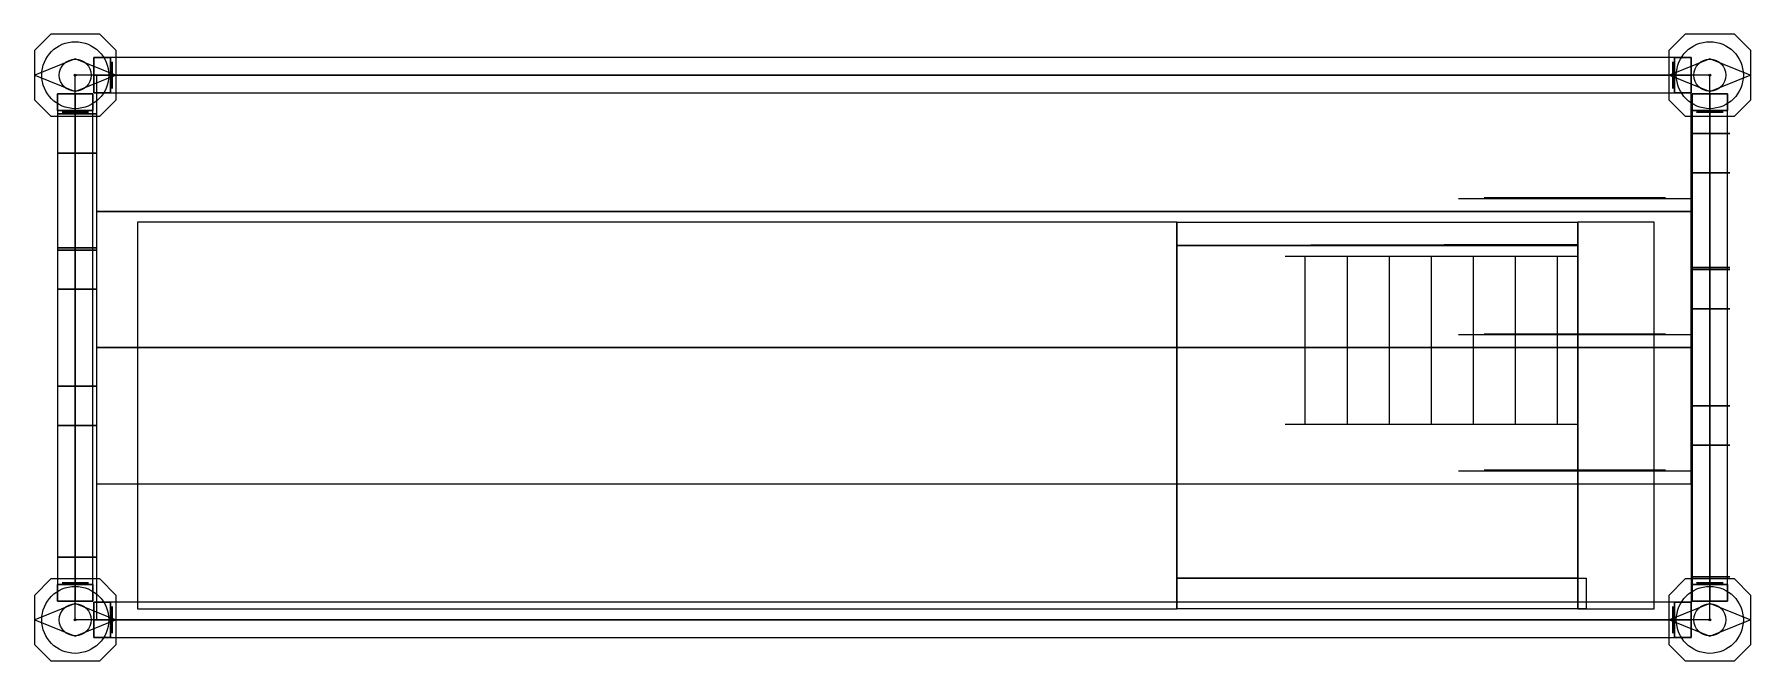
# Model space of a CAD drawing. Header units: millimetres. Extents: x 1637 to 4787, y 2090 to 3240.
import ezdxf

# ---------------------------------------------------------------- set-up
doc = ezdxf.new("R2010")
doc.units = ezdxf.units.MM
doc.linetypes.add('ACAD_ISO10W100', pattern=[18, 12, -3, 0, -3])
for name, color, linetype in [('Аннотации', 250, 'Continuous'), ('Леса', 172, 'Continuous'), ('Ось борта', 5, 'Continuous'), ('Ось лестницы приставной', 6, 'Continuous'), ('Ось настила', 5, 'Continuous'), ('Ось ригеля', 82, 'Continuous'), ('Ось стойки', 1, 'Continuous'), ('Тело борта', 30, 'Continuous'), ('Тело настила', 180, 'Continuous'), ('Тело ригеля', 4, 'Continuous'), ('Тело стойки', 4, 'Continuous')]:
    doc.layers.add(name, color=color, linetype=linetype)

# ---------------------------------------------------------------- blocks, each defined once
blk = doc.blocks.new('U22011.0500 Домкрат опорный (0.5м)_2021.04')
at = {"layer": 'Ось стойки'}
blk.add_line((0, 0), (0, 0, 502), dxfattribs=at)
blk.add_lwpolyline([(-45, -75), (45, -75), (75, -45), (75, 45), (45, 75), (-45, 75), (-75, 45), (-75, -45)], close=True, dxfattribs=at)
blk.add_polyline3d([(0, -30, 37), (74, 0, 38.1), (0, 30, 37), (-74, 0, 38.1)], close=True, dxfattribs=at)
blk.add_circle((0, 0, 50), 2, dxfattribs=at)
at = {"layer": 'Тело стойки', "linetype": 'ACAD_ISO10W100'}
blk.add_line((37.5, 62.5), (37.5, 62.5), dxfattribs=at)
at = {"layer": 'Тело стойки'}
blk.add_circle((0, 0, 38.1), 29.2, dxfattribs=at)
blk = doc.blocks.new('Головка ригельная')
at = {"layer": 'Тело ригеля'}
blk.add_3dface([(67.8, -24.2, -30.7), (67.8, 24.2, -30.7), (67.8, 24.2, 17.6), (67.8, -24.2, 17.6)], dxfattribs=at)
blk = doc.blocks.new('S11013.3000 Ригель S (3.0м)_2022.12')
at = {"layer": 'Ось ригеля'}
blk.add_line((0, 0), (3000, 0), dxfattribs=at)
at = {"layer": 'Тело ригеля'}
blk.add_blockref('Головка ригельная', (0, 0), dxfattribs=at)
at = {"layer": 'Тело ригеля', "rotation": 180}
blk.add_blockref('Головка ригельная', (3000, 0), dxfattribs=at)
blk = doc.blocks.new('U10012.3000 Бортик настила стальной (3.0м)_2022.02')
at = {"layer": 'Ось борта', "color": 5, "extrusion": (0, -1, 0)}
for p, q in [((34, 0, 202), (34, 0, 85)), ((34, 0, 85), (65, 0, 85)), ((65, 0, 36), (2935, 0, 36)), ((65, 0, 85), (65, 0, 36)), ((2935, 0, 85), (2966, 0, 85)), ((2935, 0, 36), (2935, 0, 85)), ((2966, 0, 85), (2966, 0, 202)), ((2966, 0, 202), (34, 0, 202))]:
    blk.add_line(p, q, dxfattribs=at)
at = {"layer": 'Тело борта'}
for points in [[(34, -32.5, 202), (2966, -32.5, 202), (2966, 32.5, 202), (34, 32.5, 202)], [(34, 32.5, 85), (34, -32.5, 85), (34, -32.5, 202), (34, 32.5, 202)], [(65, 32.5, 85), (65, -32.5, 85), (34, -32.5, 85), (34, 32.5, 85)], [(65, -32.5, 36), (2935, -32.5, 36), (2935, 32.5, 36), (65, 32.5, 36)], [(65, 32.5, 36), (65, -32.5, 36), (65, -32.5, 85), (65, 32.5, 85)], [(2935, 32.5, 36), (2935, -32.5, 36), (2935, -32.5, 85), (2935, 32.5, 85)], [(2966, 32.5, 85), (2966, -32.5, 85), (2935, -32.5, 85), (2935, 32.5, 85)], [(2966, 32.5, 85), (2966, -32.5, 85), (2966, -32.5, 202), (2966, 32.5, 202)]]:
    blk.add_3dface(points, dxfattribs=at)
blk = doc.blocks.new('Скоба настила')
at = {"layer": 'Ось настила'}
for points, knots in [([(-348.4, -76.8), (-348.4, -76.8, 9.8), (-348.4, -76.8, 19.7), (-348.4, -76.8, 51), (-379.7, -76.8, 51), (-390.9, -76.8, 51), (-402.1, -76.8, 51), (-419.4, -76.8, 51), (-419.4, -76.8, 33.7), (-419.4, -76.8, 19.9), (-419.4, -76.8, 6)], [7.141593, 7.141593, 7.141593, 8.141593, 8.141593, 9.712389, 9.712389, 10.712389, 10.712389, 12.283185, 12.283185, 13.283185, 13.283185, 13.283185]), ([(-410.1, -76.8, 6), (-410.1, -76.8, 19.9), (-410.1, -76.8, 33.7), (-410.1, -76.8, 41.7), (-402.1, -76.8, 41.7), (-390.9, -76.8, 41.7), (-379.7, -76.8, 41.7), (-357.7, -76.8, 41.7), (-357.7, -76.8, 19.7), (-357.7, -76.8, 9.8), (-357.7, -76.8)], [0, 0, 0, 1, 1, 2.570796, 2.570796, 3.570796, 3.570796, 5.141593, 5.141593, 6.141593, 6.141593, 6.141593])]:
    blk.add_rational_spline(points, [1, 1, 1, 0.707106781187, 1, 1, 1, 0.707106781187, 1, 1, 1], degree=2, knots=knots, dxfattribs=at)
for points in [[(-419.4, -76.8, 6), (-414.8, -76.8, 6), (-410.1, -76.8, 6)], [(-357.7, -76.8), (-353.1, -76.8), (-348.4, -76.8)]]:
    blk.add_open_spline(points, degree=2, dxfattribs=at)
blk = doc.blocks.new('U00221.3000 Настил алюминиевый со смещенным люком с лестницей (3.0х0.75м)_2021.04')
at = {"layer": 'Ось лестницы приставной', "extrusion": (1.22465e-16, 1, 0)}
for p, q in [((779.5, 391, -1973.2), (243.6, 391, 26.8)), ((779.5, 82, -1973.2), (243.6, 82, 26.8))]:
    blk.add_line(p, q, dxfattribs=at)
at = {"layer": 'Ось лестницы приставной', "extrusion": (1.06491e-16, 1, -1.82995e-16)}
for p, q in [((280.1, 82, -109.6), (280.1, 391, -109.6)), ((357.4, 82, -398), (357.4, 391, -398)), ((434.5, 82, -685.9), (434.5, 391, -685.9)), ((511.7, 82, -973.7), (511.7, 391, -973.7)), ((588.8, 82, -1261.5), (588.8, 391, -1261.5)), ((665.9, 82, -1549.4), (665.9, 391, -1549.4)), ((743.1, 82, -1837.2), (743.1, 391, -1837.2))]:
    blk.add_line(p, q, dxfattribs=at)
at = {"layer": 'Ось настила'}
for p, q in [((34.1, 0, 35.8), (34.1, 750, 35.8)), ((34.1, 0, -39.2), (34.1, 750, -39.2)), ((2961.1, 750, 35.8), (34.1, 750, 35.8)), ((34.1, 750, -39.2), (2961.1, 750, -39.2)), ((34.1, 750, -39.2), (34.1, 750, 35.8)), ((2961.1, 0, 35.8), (2961.1, 750, 35.8)), ((2961.1, 0, -39.2), (2961.1, 750, -39.2)), ((2961.1, 750, -39.2), (2961.1, 750, 35.8)), ((34.1, 0, -39.2), (2961.1, 0, -39.2)), ((2961.1, 0, 35.8), (34.1, 0, 35.8)), ((34.1, 0, -39.2), (34.1, 0, 35.8)), ((2961.1, 0, -39.2), (2961.1, 0, 35.8))]:
    blk.add_line(p, q, dxfattribs=at)
at = {"layer": 'Ось настила', "elevation": 35.8}
blk.add_lwpolyline([(242.1, 673.5), (978.3, 673.5), (978.3, 62.5), (242.1, 62.5)], close=True, dxfattribs=at)
at = {"layer": 'Тело настила', "extrusion": (1, 1.22465e-16, 0)}
blk.add_line((34.1, 608, 35.8), (34.1, 620, 35.8), dxfattribs=at)
at = {"layer": 'Тело настила'}
for points in [[(101.9, 20, 35.8), (242.1, 20, 35.8), (242.1, 730, 35.8), (101.9, 730, 35.8)], [(227.1, 730, 35.8), (978, 730, 35.8), (978.3, 673.5, 36), (227.1, 673.5, 35.8)], [(242.1, 20, -40.2), (242.1, 20, 35.8), (242.1, 730, 35.8), (242.1, 730, -40.2)], [(978, 20, 35.8), (2885.5, 20, 35.8), (2885.5, 730, 35.8), (978, 730, 35.8)], [(978.3, 20, -40.2), (978.3, 20, 35.8), (978.3, 730, 35.8), (978.3, 730, -40.2)], [(242.1, 61, 35.8), (977.9, 62.5, 35.4), (978, 20, 35.8), (242.1, 20, 35.5)]]:
    blk.add_3dface(points, dxfattribs=at)
at = {"rotation": 180}
for p in [(-385.3, 594.1, -24.2), (-385.3, 26.1, -24.2)]:
    blk.add_blockref('Скоба настила', p, dxfattribs=at)
at = {"xscale": -1, "rotation": 180}
for p in [(3380.6, 558.2, -24.2), (3380.6, -9.8, -24.2)]:
    blk.add_blockref('Скоба настила', p, dxfattribs=at)
blk = doc.blocks.new('S11013.1000 Ригель S (1.0м)_2022.12')
at = {"layer": 'Ось ригеля'}
blk.add_line((0, 0), (1000, 0), dxfattribs=at)
at = {"layer": 'Тело ригеля'}
blk.add_blockref('Головка ригельная', (0, 0), dxfattribs=at)
at = {"layer": 'Тело ригеля', "rotation": 180}
blk.add_blockref('Головка ригельная', (1000, 0), dxfattribs=at)
blk = doc.blocks.new('U00281.3000 Настил стальной из оцинкованного листа (3.0х0.25м)_2023.12')
at = {"layer": 'Ось настила'}
for p, q in [((34.1, 250, 35.8), (34.1, 0, 35.8)), ((2961.1, 250, 35.8), (34.1, 250, 35.8)), ((34.1, 250, 35.8), (34.1, 250, -39.2)), ((34.1, 250, -39.2), (34.1, 0, -39.2)), ((2961.1, 250, -39.2), (34.1, 250, -39.2)), ((2961.1, 0, 35.8), (2961.1, 250, 35.8)), ((2961.1, 250, 35.8), (2961.1, 250, -39.2)), ((2961.1, 0, -39.2), (2961.1, 250, -39.2)), ((34.1, 0, 35.8), (2961.1, 0, 35.8)), ((34.1, 0, 35.8), (34.1, 0, -39.2)), ((34.1, 0, -39.2), (2961.1, 0, -39.2)), ((2961.1, 0, 35.8), (2961.1, 0, -39.2))]:
    blk.add_line(p, q, dxfattribs=at)
at = {"layer": 'Тело настила'}
for p, q in [((34.1, 227, 26.8), (461.1, 227, 26.8)), ((81.1, 225.5, -39.2), (414.1, 225.5, -39.2))]:
    blk.add_line(p, q, dxfattribs=at)
at = {"rotation": 180}
for p in [(-385.3, 102.2, -24.2), (-385.3, 30.2, -24.2)]:
    blk.add_blockref('Скоба настила', p, dxfattribs=at)
at = {"xscale": -1, "rotation": 180}
for p in [(3380.6, 66.2, -24.1), (3380.6, -5.8, -24.1)]:
    blk.add_blockref('Скоба настила', p, dxfattribs=at)
blk = doc.blocks.new('U10012.1000 Бортик настила стальной (1.0м)_2022.02')
at = {"layer": 'Ось борта', "color": 5, "extrusion": (0, -1, 0)}
for p, q in [((966, 0, 202), (34, 0, 202)), ((34, 0, 202), (34, 0, 85)), ((34, 0, 85), (65, 0, 85)), ((65, 0, 36), (935, 0, 36)), ((65, 0, 85), (65, 0, 36)), ((935, 0, 85), (966, 0, 85)), ((935, 0, 36), (935, 0, 85)), ((966, 0, 85), (966, 0, 202))]:
    blk.add_line(p, q, dxfattribs=at)
at = {"layer": 'Тело борта'}
for points in [[(34, -32.5, 202), (966, -32.5, 202), (966, 32.5, 202), (34, 32.5, 202)], [(34, 32.5, 85), (34, -32.5, 85), (34, -32.5, 202), (34, 32.5, 202)], [(65, 32.5, 85), (65, -32.5, 85), (34, -32.5, 85), (34, 32.5, 85)], [(65, -32.5, 36), (935, -32.5, 36), (935, 32.5, 36), (65, 32.5, 36)], [(65, 32.5, 36), (65, -32.5, 36), (65, -32.5, 85), (65, 32.5, 85)], [(935, 32.5, 36), (935, -32.5, 36), (935, -32.5, 85), (935, 32.5, 85)], [(966, 32.5, 85), (966, -32.5, 85), (935, -32.5, 85), (935, 32.5, 85)], [(966, 32.5, 85), (966, -32.5, 85), (966, -32.5, 202), (966, 32.5, 202)]]:
    blk.add_3dface(points, dxfattribs=at)
blk = doc.blocks.new('S01032.0210 Элемент стартовый S_2021.04')
at = {"layer": 'Ось стойки'}
blk.add_line((0, 0), (0, 0, 210), dxfattribs=at)
blk.add_circle((0, 0, 110), 61.5, dxfattribs=at)
blk = doc.blocks.new('S01062.3000 Стойка с цельноформованным наконечником S (3.0м)_2021.10')
at = {"layer": 'Ось стойки'}
blk.add_line((0, 0, 100), (0, 0, 3100), dxfattribs=at)
for centre in [(0, 0, 3000), (0, 0, 2500), (0, 0, 2000), (0, 0, 1500), (0, 0, 1000), (0, 0, 500)]:
    blk.add_circle(centre, 61.5, dxfattribs=at)
blk = doc.blocks.new('S01062.0500 Стойка с цельноформованным наконечником S (0.5м)_2021.10')
at = {"layer": 'Ось стойки'}
blk.add_line((0, 0, 100), (0, 0, 600), dxfattribs=at)
blk.add_circle((0, 0, 500), 61.5, dxfattribs=at)

msp = doc.modelspace()

# ---------------------------------------------------------------- block references
at = {"ltscale": 100, "rotation": 90}
for name, p in [('S01032.0210 Элемент стартовый S_2021.04', (1712, 3165.2, 760)), ('S01062.3000 Стойка с цельноформованным наконечником S (3.0м)_2021.10', (1712, 3165.2, 870)), ('S01032.0210 Элемент стартовый S_2021.04', (4712, 3165.2, 760)), ('S01062.3000 Стойка с цельноформованным наконечником S (3.0м)_2021.10', (4712, 3165.2, 870)), ('S01032.0210 Элемент стартовый S_2021.04', (1712, 2165.2, 760)), ('S01062.3000 Стойка с цельноформованным наконечником S (3.0м)_2021.10', (1712, 2165.2, 870)), ('S01032.0210 Элемент стартовый S_2021.04', (4712, 2165.2, 760)), ('S01062.3000 Стойка с цельноформованным наконечником S (3.0м)_2021.10', (4712, 2165.2, 870))]:
    msp.add_blockref(name, p, dxfattribs=at)
at = {"ltscale": 100}
for p in [(1712, 3165.2, 3870), (4712, 3165.2, 3860), (1712, 2165.2, 3860), (4712, 2165.2, 3860)]:
    msp.add_blockref('S01062.0500 Стойка с цельноформованным наконечником S (0.5м)_2021.10', p, dxfattribs=at)
at = {"layer": 'Аннотации', "ltscale": 100}
for name, p, rotation in [('S11013.1000 Ригель S (1.0м)_2022.12', (1712, 2165.2, 860), 90), ('S11013.1000 Ригель S (1.0м)_2022.12', (1712, 2165.2, 2860), 90), ('S11013.1000 Ригель S (1.0м)_2022.12', (1712, 2165.2, 3360), 90), ('S11013.1000 Ригель S (1.0м)_2022.12', (1712, 2165.2, 3860), 90), ('S11013.1000 Ригель S (1.0м)_2022.12', (1712, 2165.2, 4360), 90), ('S11013.1000 Ригель S (1.0м)_2022.12', (4712, 2165.2, 860), 90), ('S11013.1000 Ригель S (1.0м)_2022.12', (4712, 2165.2, 2860), 90), ('S11013.1000 Ригель S (1.0м)_2022.12', (4712, 2165.2, 3360), 90), ('S11013.1000 Ригель S (1.0м)_2022.12', (4712, 2165.2, 3860), 90), ('S11013.1000 Ригель S (1.0м)_2022.12', (4712, 2165.2, 4360), 90), ('U10012.1000 Бортик настила стальной (1.0м)_2022.02', (1712, 2165.2, 2860), 90), ('U10012.1000 Бортик настила стальной (1.0м)_2022.02', (4712, 2165.2, 2860), 90), ('U00221.3000 Настил алюминиевый со смещенным люком с лестницей (3.0х0.75м)_2021.04', (4712, 2915.2, 2860), 180)]:
    msp.add_blockref(name, p, dxfattribs=dict(at, rotation=rotation))
at = {"layer": 'Леса'}
for p, rotation in [((1712, 3165.2, 760), 179.9999999999999), ((4712, 3165.2, 760), 179.9999999999999), ((1712, 2165.2, 760), 359.9999999999999), ((4712, 2165.2, 760), 179.9999999999999)]:
    msp.add_blockref('U22011.0500 Домкрат опорный (0.5м)_2021.04', p, dxfattribs=dict(at, rotation=rotation))
at = {"layer": 'Леса', "ltscale": 100, "rotation": 180}
for name, p in [('S11013.3000 Ригель S (3.0м)_2022.12', (4712, 3165.2, 860)), ('S11013.3000 Ригель S (3.0м)_2022.12', (4712, 3165.2, 2860)), ('S11013.3000 Ригель S (3.0м)_2022.12', (4712, 3165.2, 3360)), ('S11013.3000 Ригель S (3.0м)_2022.12', (4712, 3165.2, 3860)), ('S11013.3000 Ригель S (3.0м)_2022.12', (4712, 3165.2, 4360)), ('U10012.3000 Бортик настила стальной (3.0м)_2022.02', (4712, 3165.2, 2860)), ('U00281.3000 Настил стальной из оцинкованного листа (3.0х0.25м)_2023.12', (4712, 3165.2, 2860)), ('U00281.3000 Настил стальной из оцинкованного листа (3.0х0.25м)_2023.12', (4712, 2915.2, 860)), ('U00281.3000 Настил стальной из оцинкованного листа (3.0х0.25м)_2023.12', (4712, 2665.2, 860)), ('S11013.3000 Ригель S (3.0м)_2022.12', (4712, 2165.2, 860)), ('S11013.3000 Ригель S (3.0м)_2022.12', (4712, 2165.2, 2860)), ('S11013.3000 Ригель S (3.0м)_2022.12', (4712, 2165.2, 3360)), ('S11013.3000 Ригель S (3.0м)_2022.12', (4712, 2165.2, 3860)), ('S11013.3000 Ригель S (3.0м)_2022.12', (4712, 2165.2, 4360)), ('U10012.3000 Бортик настила стальной (3.0м)_2022.02', (4712, 2165.2, 2860))]:
    msp.add_blockref(name, p, dxfattribs=at)

doc.saveas('drawing.dxf')
